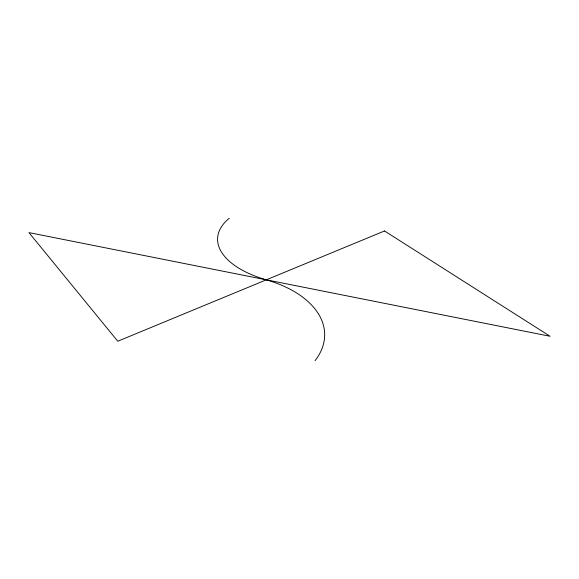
<?xml version="1.0" encoding="UTF-8"?>
<svg xmlns="http://www.w3.org/2000/svg" width="579" height="579" viewBox="0 0 579 579"><rect width="100%" height="100%" fill="white"/><g stroke="black" fill="none" stroke-linecap="round" stroke-linejoin="round"><path stroke-width="0.87" d="M229.219 218.305A90.042 43.476 2.9 0 0 266.311 279.831A108.28 62.727 -1.1 0 1 315.07 360.695M384.528 230.963L117.769 341.234L28.95 232.606L550.05 336.276L384.528 230.963"/></g></svg>
